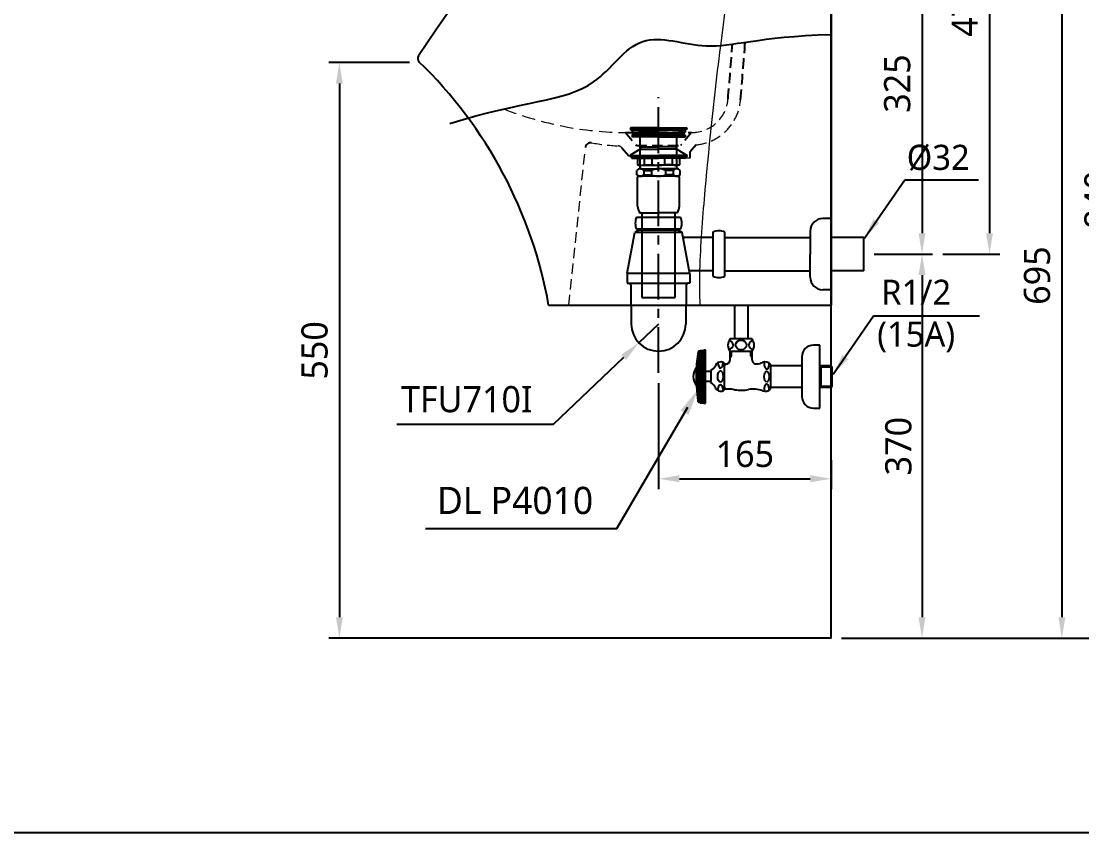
# Model space of a CAD drawing. Extents: x 3469 to 6569, y 70 to 2170.
# Drawn here: x 5035 to 6049, y 70 to 845 of the extents above; entities that cross this region are included whole.
import ezdxf

# ---------------------------------------------------------------- set-up
doc = ezdxf.new("R2010")
doc.units = 0
doc.header["$LTSCALE"] = 500
doc.header["$MEASUREMENT"] = 0
doc.linetypes.add('CENTER', pattern=[2, 1.25, -0.25, 0.25, -0.25])
doc.linetypes.add('HIDDEN', pattern=[0.375, 0.25, -0.125])
doc.layers.get('0').update_dxf_attribs({"linetype": 'CONTINUOUS'})
doc.layers.get('DEFPOINTS').update_dxf_attribs({"linetype": 'CONTINUOUS'})
for name, color, linetype in [('1', 1, 'CONTINUOUS'), ('3', 3, 'CONTINUOUS'), ('4', 4, 'CONTINUOUS'), ('5', 5, 'CONTINUOUS'), ('6', 6, 'CONTINUOUS'), ('CENTER', 2, 'CENTER')]:
    doc.layers.add(name, color=color, linetype=linetype)
doc.styles.get("Standard").update_dxf_attribs({"font": 'NanumGothic.ttf'})
doc.dimstyles.get("Standard").update_dxf_attribs({"dimtxt": 2.5, "dimasz": 2, "dimexe": 2, "dimexo": 1, "dimgap": 2, "dimtad": 1, "dimdec": 0, "dimlfac": 10, "dimrnd": 1, "dimzin": 0, "dimdsep": 46, "dimtxsty": 'Standard', "dimcen": 0, "dimclrt": 2, "dimadec": 0, "dimazin": 0, "dimtfac": 1, "dimtdec": 0, "dimtofl": 0, "dimtmove": 0, "dimatfit": 3, "dimfxl": 1, "dimtolj": 1, "dimtzin": 0, "dimarcsym": 0})

# ---------------------------------------------------------------- blocks, each defined once
blk = doc.blocks.new('*D14')
at = {"layer": '1', "color": 3, "lineweight": -2, "transparency": 16777216}
for p, q in [((5850.4, 622.8), (5906.1, 622.8)), ((5896.1, 602.8), (5896.1, 275.8)), ((5819.3, 255.8), (5906.1, 255.8))]:
    blk.add_line(p, q, dxfattribs=at)
at = {"layer": '1', "color": 3, "transparency": 16777216}
for points in [[(5892.8, 602.8), (5899.4, 602.8), (5896.1, 622.8)], [(5892.8, 275.8), (5899.4, 275.8), (5896.1, 255.8)]]:
    blk.add_solid(points, dxfattribs=at)
at = {"layer": 'DEFPOINTS', "color": 0, "transparency": 16777216}
for p in [(5840.4, 622.8), (5809.3, 255.8), (5896.1, 255.8)]:
    blk.add_point(p, dxfattribs=at)
at = {"layer": '1', "color": 2, "transparency": 16777216, "insert": (5873.6, 439.3), "char_height": 25, "attachment_point": 5, "rotation": 90}
blk.add_mtext('\\A1;370', dxfattribs=at)
blk = doc.blocks.new('*D15')
at = {"layer": '1', "color": 3, "lineweight": -2, "transparency": 16777216}
for p, q in [((5644.3, 499.4), (5644.3, 398.1)), ((5809.3, 426), (5809.3, 398.1)), ((5664.3, 408.1), (5789.3, 408.1))]:
    blk.add_line(p, q, dxfattribs=at)
at = {"layer": '1', "color": 3, "transparency": 16777216}
for points in [[(5664.3, 411.5), (5664.3, 404.8), (5644.3, 408.1)], [(5789.3, 411.5), (5789.3, 404.8), (5809.3, 408.1)]]:
    blk.add_solid(points, dxfattribs=at)
at = {"layer": 'DEFPOINTS', "color": 0, "transparency": 16777216}
for p in [(5644.3, 509.4), (5809.3, 436), (5809.3, 408.1)]:
    blk.add_point(p, dxfattribs=at)
at = {"layer": '1', "color": 2, "transparency": 16777216, "insert": (5726.8, 431.7), "char_height": 25, "attachment_point": 5}
blk.add_mtext('\\A1;165', dxfattribs=at)
blk = doc.blocks.new('*D16')
at = {"layer": '1', "color": 3, "lineweight": -2, "transparency": 16777216}
for p, q in [((5862.6, 948.8), (6039.7, 948.8)), ((6029.7, 928.8), (6029.7, 275.8)), ((5819.3, 255.8), (6039.7, 255.8))]:
    blk.add_line(p, q, dxfattribs=at)
at = {"layer": '1', "color": 3, "transparency": 16777216}
for points in [[(6026.4, 928.8), (6033.1, 928.8), (6029.7, 948.8)], [(6026.4, 275.8), (6033.1, 275.8), (6029.7, 255.8)]]:
    blk.add_solid(points, dxfattribs=at)
at = {"layer": 'DEFPOINTS', "color": 0, "transparency": 16777216}
for p in [(5852.6, 948.8), (5809.3, 255.8), (6029.7, 255.8)]:
    blk.add_point(p, dxfattribs=at)
at = {"layer": '1', "color": 2, "transparency": 16777216, "insert": (6006.1, 602.3), "char_height": 25, "attachment_point": 5, "rotation": 90}
blk.add_mtext('\\A1;695', dxfattribs=at)
blk = doc.blocks.new('*D17')
at = {"layer": '1', "color": 3, "lineweight": -2, "transparency": 16777216}
for p, q in [((5406.3, 805.8), (5329.3, 805.8)), ((5339.3, 785.8), (5339.3, 275.8)), ((5482.9, 255.8), (5329.3, 255.8))]:
    blk.add_line(p, q, dxfattribs=at)
at = {"layer": '1', "color": 3, "transparency": 16777216}
for points in [[(5336, 785.8), (5342.6, 785.8), (5339.3, 805.8)], [(5336, 275.8), (5342.6, 275.8), (5339.3, 255.8)]]:
    blk.add_solid(points, dxfattribs=at)
at = {"layer": 'DEFPOINTS', "color": 0, "transparency": 16777216}
for p in [(5416.3, 805.8), (5339.3, 255.8), (5492.9, 255.8)]:
    blk.add_point(p, dxfattribs=at)
at = {"layer": '1', "color": 2, "transparency": 16777216, "insert": (5315.7, 530.8), "char_height": 25, "attachment_point": 5, "rotation": 90}
blk.add_mtext('\\A1;550', dxfattribs=at)
blk = doc.blocks.new('*D18')
at = {"layer": '1', "color": 3, "lineweight": -2, "transparency": 16777216}
for p, q in [((5862.6, 1094), (6097.5, 1094)), ((6087.5, 1074), (6087.5, 275.8)), ((5819.3, 255.8), (6097.5, 255.8))]:
    blk.add_line(p, q, dxfattribs=at)
at = {"layer": '1', "color": 3, "transparency": 16777216}
for points in [[(6084.2, 1074), (6090.9, 1074), (6087.5, 1094)], [(6084.2, 275.8), (6090.9, 275.8), (6087.5, 255.8)]]:
    blk.add_solid(points, dxfattribs=at)
at = {"layer": 'DEFPOINTS', "color": 0, "transparency": 16777216}
for p in [(5852.6, 1094), (5809.3, 255.8), (6087.5, 255.8)]:
    blk.add_point(p, dxfattribs=at)
at = {"layer": '1', "color": 2, "transparency": 16777216, "insert": (6063.9, 674.9), "char_height": 25, "attachment_point": 5, "rotation": 90}
blk.add_mtext('\\A1;840', dxfattribs=at)
blk = doc.blocks.new('*D19')
at = {"layer": '1', "color": 3, "lineweight": -2, "transparency": 16777216}
for p, q in [((5644.3, 556), (5625.5, 538.1)), ((5544, 460.3), (5611, 524.3)), ((5394.2, 460.3), (5544, 460.3))]:
    blk.add_line(p, q, dxfattribs=at)
at = {"layer": '1', "color": 3, "transparency": 16777216}
blk.add_solid([(5608.7, 526.7), (5613.3, 521.8), (5625.5, 538.1)], dxfattribs=at)
at = {"layer": 'DEFPOINTS', "color": 0, "transparency": 16777216}
for p in [(5644.3, 556), (5625.5, 538.1)]:
    blk.add_point(p, dxfattribs=at)
at = {"layer": '1', "color": 2, "transparency": 16777216, "insert": (5461, 484), "char_height": 25, "attachment_point": 5}
blk.add_mtext('\\A1;TFU710I', dxfattribs=at)
blk = doc.blocks.new('*D20')
at = {"layer": '1', "color": 3, "lineweight": -2, "transparency": 16777216}
for p, q in [((5862.6, 948.8), (5906.1, 948.8)), ((5896.1, 928.8), (5896.1, 642.8)), ((5850.4, 622.8), (5906.1, 622.8))]:
    blk.add_line(p, q, dxfattribs=at)
at = {"layer": '1', "color": 3, "transparency": 16777216}
for points in [[(5892.8, 928.8), (5899.4, 928.8), (5896.1, 948.8)], [(5892.8, 642.8), (5899.4, 642.8), (5896.1, 622.8)]]:
    blk.add_solid(points, dxfattribs=at)
at = {"layer": 'DEFPOINTS', "color": 0, "transparency": 16777216}
for p in [(5852.6, 948.8), (5840.4, 622.8), (5896.1, 622.8)]:
    blk.add_point(p, dxfattribs=at)
at = {"layer": '1', "color": 2, "transparency": 16777216, "insert": (5872.5, 785.8), "char_height": 25, "attachment_point": 5, "rotation": 90}
blk.add_mtext('\\A1;325', dxfattribs=at)
blk = doc.blocks.new('*D21')
at = {"layer": '1', "color": 3, "lineweight": -2, "transparency": 16777216}
for p, q in [((5862.6, 1094), (5970.6, 1094)), ((5960.6, 1074), (5960.6, 642.8)), ((5916.1, 622.8), (5970.6, 622.8))]:
    blk.add_line(p, q, dxfattribs=at)
at = {"layer": '1', "color": 3, "transparency": 16777216}
for points in [[(5957.3, 1074), (5963.9, 1074), (5960.6, 1094)], [(5957.3, 642.8), (5963.9, 642.8), (5960.6, 622.8)]]:
    blk.add_solid(points, dxfattribs=at)
at = {"layer": 'DEFPOINTS', "color": 0, "transparency": 16777216}
for p in [(5852.6, 1094), (5906.1, 622.8), (5960.6, 622.8)]:
    blk.add_point(p, dxfattribs=at)
at = {"layer": '1', "color": 2, "transparency": 16777216, "insert": (5937.1, 858.4), "char_height": 25, "attachment_point": 5, "rotation": 90}
blk.add_mtext('\\A1;470', dxfattribs=at)

msp = doc.modelspace()

# ---------------------------------------------------------------- linework, layer by layer
at = {"linetype": 'Continuous', "lineweight": 0}
msp.add_line((5732.96487, 1055.01507), (5703.68803, 824.08179), dxfattribs=at)
at = {"linetype": 'HIDDEN', "lineweight": 0, "ltscale": 0.08}
msp.add_line((5558.60668, 574.04083), (5574.25946, 723.23243), dxfattribs=at)
at = {"color": 0, "linetype": 'HIDDEN', "ltscale": 0.08}
msp.add_line((5623.25392, 726.69753), (5665.35952, 726.69753), dxfattribs=at)
at = {"color": 0, "linetype": 'HIDDEN', "lineweight": 0, "ltscale": 0.08}
msp.add_line((5674.13152, 714.3691), (5618.01621, 714.3691), dxfattribs=at)
at = {"color": 4}
for p, q in [((5623.30672, 658.00534), (5644.30672, 658.00534)), ((5644.30672, 658.00534), (5665.30672, 658.00534)), ((5809.31058, 656.75643), (5801.31058, 656.75643)), ((5809.31058, 588.75643), (5809.31058, 656.75643)), ((5614.40166, 604.60226), (5621.80672, 643.60226)), ((5625.20672, 645.60226), (5621.80672, 643.60226)), ((5666.80672, 643.60226), (5621.80672, 643.60226)), ((5665.30672, 646.50534), (5623.30672, 646.50534)), ((5625.20672, 645.60226), (5625.20672, 646.50534)), ((5663.40672, 645.60226), (5625.20672, 645.60226)), ((5663.40672, 645.60226), (5663.40672, 646.50534)), ((5663.40672, 645.60226), (5666.80672, 643.60226)), ((5674.30672, 604.10226), (5666.80672, 643.60226)), ((5696.25224, 643.75643), (5696.25224, 601.75643)), ((5707.75224, 622.75643), (5707.75224, 643.75643)), ((5789.31058, 644.75643), (5789.31058, 622.75643)), ((5707.75224, 601.75643), (5707.75224, 622.75643)), ((5789.31058, 600.75643), (5789.31058, 622.75643)), ((5614.30672, 604.60226), (5614.30672, 595.10226)), ((5614.30672, 604.60226), (5674.21178, 604.60226)), ((5674.30672, 604.10226), (5674.30672, 595.10226)), ((5707.75224, 606.75643), (5789.31058, 606.75643)), ((5614.30672, 595.10226), (5616.6785, 595.10226)), ((5616.6785, 595.10226), (5672.30672, 595.10226)), ((5617.80672, 593.30226), (5618.30672, 556.00534)), ((5670.80672, 593.16577), (5670.30672, 556.00534)), ((5674.30672, 595.10226), (5672.30672, 595.10226)), ((5809.31058, 588.75643), (5801.31058, 588.75643))]:
    msp.add_line(p, q, dxfattribs=at)
at = {"color": 7}
for centre, radius, start, end in [((6326.3015, 223.15776), 1085.12259, 121.05350411, 147.12722323), ((5419.31087, 809.72374), 5, 151.15868495, 217.65717858), ((5117.44719, 498.60749), 428.54345, 10.12968561, 45.96021586)]:
    msp.add_arc(centre, radius, start, end, dxfattribs=at)
at = {"linetype": 'Continuous', "lineweight": 0}
for centre, radius, start, end in [((9330.65753, 364.26852), 3656, 172.7748048, 174.9766175), ((6949.10212, 560.53889), 1266.47305, 174.38767045, 177.66453498), ((5933.47339, 601.96044), 250, 177.66453498, 179.20418472), ((6402.00289, 595.45233), 718.5747, 179.19999295, 181.71249103)]:
    msp.add_arc(centre, radius, start, end, dxfattribs=at)
at = {"linetype": 'HIDDEN', "ltscale": 0.08}
for radius, end in [(11641.75325, 355.481512261), (11653.75325, 355.495856193)]:
    msp.add_arc((-5890.57252, 1740.75947), radius, 355.222028888, end, dxfattribs=at)
at = {"linetype": 'HIDDEN', "lineweight": 0, "ltscale": 0.08}
for radius, start in [(35, 270), (47, 275.33460418)]:
    msp.add_arc((5675.84677, 773.97833), radius, start, 355.22202889, dxfattribs=at)
at = {"color": 7, "linetype": 'HIDDEN', "lineweight": 0, "ltscale": 0.1}
msp.add_arc((5615.78201, 1065.71299), 326.74893, 248.58108491, 269.46438441, dxfattribs=at)
at = {"color": 0}
msp.add_arc((5579.39751, 724.2867), 5, 79.44543621, 174.01059687, dxfattribs=at)
at = {"color": 0, "linetype": 'HIDDEN', "lineweight": 0, "ltscale": 0.08}
for centre, radius, start, end in [((5615.43742, 917.71247), 191.75468, 259.44543621, 267.12571319), ((5605.57121, 721.20532), 5, 40.60129465, 87.12571319)]:
    msp.add_arc(centre, radius, start, end, dxfattribs=at)
at = {"color": 4}
for centre, radius, start, end in [((5635.90672, 652.25534), 13.85, 155.47045254, 204.52954746), ((5652.70672, 652.25534), 13.85, 335.47045254, 24.52954746), ((5801.31058, 644.75643), 12, 90, 180), ((5702.00224, 631.15643), 13.85, 65.47045254, 114.52954746), ((5702.00224, 614.35643), 13.85, 245.47045254, 294.52954746), ((5801.31058, 600.75643), 12, 180, 270), ((5615.80672, 593.30226), 2, 0, 64.15806724), ((5672.80672, 593.16577), 2, 104.47751219, 180), ((5644.30672, 556.00534), 26, 180, 0)]:
    msp.add_arc(centre, radius, start, end, dxfattribs=at)
at = {"layer": '1', "color": 1}
msp.add_line((5809.31058, 255.75643), (5809.31058, 1317.0754), dxfattribs=at)
at = {"layer": '1', "color": 7}
msp.add_line((5809.31058, 1103.91216), (5809.31058, 573.97833), dxfattribs=at)
at = {"layer": '1', "color": 4}
msp.add_line((5707.75224, 638.63143), (5789.31058, 638.63143), dxfattribs=at)
at = {"layer": '1', "color": 0}
msp.add_line((5539.31058, 573.97833), (5809.31058, 573.97833), dxfattribs=at)
at = {"layer": '1', "color": 3}
for p, q in [((5604.33701, 360.63029), (5672.16604, 476.48193)), ((5421.54384, 360.63029), (5604.33701, 360.63029))]:
    msp.add_line(p, q, dxfattribs=at)
at = {"layer": '1'}
msp.add_line((5809.31058, 255.75643), (5364.70162, 255.75643), dxfattribs=at)
at = {"layer": '1', "color": 3}
msp.add_solid([(5665.39498, 473.49353), (5672.87406, 469.11467), (5682.27112, 493.74134)], dxfattribs=at)
at = {"layer": '3', "color": 4}
for p, q in [((5617.30672, 742.93189), (5617.30672, 742.33189)), ((5617.30672, 742.33189), (5619.44894, 740.83189)), ((5617.30672, 742.33189), (5644.30672, 742.33189)), ((5627.00672, 743.33189), (5617.70672, 743.33189)), ((5619.00489, 740.63189), (5619.00489, 739.33189)), ((5625.30672, 740.83189), (5619.20489, 740.83189)), ((5625.30672, 740.83189), (5644.30672, 740.83189)), ((5644.30672, 743.33189), (5627.00672, 743.33189)), ((5644.30672, 743.33189), (5661.60672, 743.33189)), ((5671.30672, 742.33189), (5644.30672, 742.33189)), ((5663.30672, 740.83189), (5644.30672, 740.83189)), ((5661.60672, 743.33189), (5670.90672, 743.33189)), ((5663.30672, 740.83189), (5669.40855, 740.83189)), ((5671.30672, 742.33189), (5669.1645, 740.83189)), ((5669.60855, 740.63189), (5669.60855, 739.33189)), ((5671.30672, 742.93189), (5671.30672, 742.33189)), ((5619.00489, 736.33189), (5619.00489, 735.03189)), ((5644.30672, 734.83189), (5619.20489, 734.83189)), ((5644.30672, 738.83189), (5619.50489, 738.83189)), ((5644.30672, 736.83189), (5619.50489, 736.83189)), ((5626.80672, 704.23748), (5626.80672, 734.83189)), ((5644.30672, 738.83189), (5669.10855, 738.83189)), ((5644.30672, 736.83189), (5669.10855, 736.83189)), ((5644.30672, 734.83189), (5669.40855, 734.83189)), ((5661.80672, 704.23748), (5661.80672, 734.83189)), ((5669.60855, 736.33189), (5669.60855, 735.03189)), ((5626.80672, 723.16523), (5616.80672, 717.16523)), ((5627.50672, 725.25964), (5626.80672, 726.47208)), ((5626.80672, 725.25964), (5644.30672, 725.25964)), ((5626.80672, 723.16523), (5644.30672, 723.16523)), ((5627.50672, 723.16523), (5627.50672, 725.25964)), ((5661.80672, 725.25964), (5644.30672, 725.25964)), ((5661.80672, 723.16523), (5644.30672, 723.16523)), ((5661.10672, 725.25964), (5661.80672, 726.47208)), ((5661.10672, 723.16523), (5661.10672, 725.25964)), ((5661.80672, 723.16523), (5671.80672, 717.16523)), ((5616.80672, 716.16523), (5616.80672, 717.16523)), ((5616.80672, 717.16523), (5644.30672, 717.16523)), ((5626.80672, 716.16523), (5616.80672, 716.16523)), ((5618.61459, 716.16523), (5618.61459, 714.86523)), ((5619.11459, 714.36523), (5624.11459, 714.36523)), ((5624.11459, 714.36523), (5624.11459, 708.24258)), ((5624.11459, 714.36523), (5644.30672, 714.36523)), ((5661.80672, 716.16523), (5626.80672, 716.16523)), ((5630.88937, 708.24258), (5630.88937, 714.36523)), ((5638.29004, 708.24258), (5638.29004, 714.36523)), ((5671.80672, 717.16523), (5644.30672, 717.16523)), ((5664.49885, 714.36523), (5644.30672, 714.36523)), ((5650.3234, 708.24258), (5650.3234, 714.36523)), ((5657.72407, 708.24258), (5657.72407, 714.36523)), ((5661.80672, 716.16523), (5671.80672, 716.16523)), ((5669.49885, 714.36523), (5664.49885, 714.36523)), ((5664.49885, 714.36523), (5664.49885, 708.24258)), ((5669.99885, 716.16523), (5669.99885, 714.86523)), ((5671.80672, 716.16523), (5671.80672, 717.16523)), ((5623.56302, 698.70302), (5623.56302, 702.81627)), ((5625.11459, 707.66523), (5624.11459, 708.24258)), ((5625.11459, 707.66523), (5626.51459, 707.66523)), ((5626.51459, 707.66523), (5644.30672, 707.66523)), ((5626.80672, 704.25399), (5626.80672, 707.66523)), ((5626.95042, 704.25964), (5644.06302, 704.25964)), ((5630.33781, 702.81627), (5630.33781, 698.70302)), ((5630.33781, 702.81627), (5637.73847, 702.81627)), ((5630.88937, 708.24258), (5638.29004, 708.24258)), ((5637.73847, 702.81627), (5637.73847, 698.70302)), ((5662.09885, 707.66523), (5644.30672, 707.66523)), ((5661.66302, 704.25964), (5644.55042, 704.25964)), ((5657.72407, 708.24258), (5650.3234, 708.24258)), ((5658.27563, 702.81627), (5650.87497, 702.81627)), ((5650.87497, 702.81627), (5650.87497, 698.70302)), ((5658.27563, 702.81627), (5658.27563, 698.70302)), ((5661.80672, 704.25399), (5661.80672, 707.66523)), ((5663.49885, 707.66523), (5662.09885, 707.66523)), ((5663.49885, 707.66523), (5664.49885, 708.24258)), ((5665.05042, 698.70302), (5665.05042, 702.81627)), ((5624.30672, 668.60226), (5624.30672, 696.25964)), ((5644.30672, 697.25964), (5625.30672, 697.25964)), ((5630.33781, 698.70302), (5637.73847, 698.70302)), ((5661.66302, 697.25964), (5644.30672, 697.25964)), ((5658.27563, 698.70302), (5650.87497, 698.70302)), ((5663.30672, 697.25964), (5661.80672, 697.25964)), ((5664.30672, 668.60226), (5664.30672, 696.25964)), ((5626.30672, 662.25964), (5644.30672, 662.25964)), ((5628.43172, 662.25964), (5628.43172, 581.25964)), ((5662.30672, 662.25964), (5644.30672, 662.25964)), ((5660.18172, 581.25964), (5660.18172, 662.25964)), ((5628.43172, 581.25964), (5660.18172, 581.25964))]:
    msp.add_line(p, q, dxfattribs=at)
at = {"layer": '3', "color": 0, "linetype": 'HIDDEN', "ltscale": 0.08}
for p, q in [((5612.72752, 738.97833), (5623.25392, 726.69753)), ((5612.72752, 738.97833), (5675.88592, 738.97833)), ((5675.88594, 738.97835), (5665.35952, 726.69753)), ((5609.3675, 724.45927), (5618.01621, 714.3691)), ((5680.21645, 727.1819), (5674.13152, 720.08282)), ((5674.13152, 720.08282), (5674.13152, 714.3691))]:
    msp.add_line(p, q, dxfattribs=at)
at = {"layer": '3', "color": 2, "linetype": 'HIDDEN', "ltscale": 0.08}
msp.add_line((5612.72752, 738.97833), (5675.88592, 738.97833), dxfattribs=at)
at = {"layer": '3', "color": 4}
for centre, radius, start, end in [((5617.70672, 742.93189), 0.4, 90, 180), ((5619.20489, 740.63189), 0.2, 90, 180), ((5669.40855, 740.63189), 0.2, 0, 90), ((5670.90672, 742.93189), 0.4, 0, 90), ((5619.50489, 739.33189), 0.5, 180, 270), ((5619.50489, 736.33189), 0.5, 90, 180), ((5619.20489, 735.03189), 0.2, 180, 270), ((5622.80672, 737.83189), 1, 270, 90), ((5665.80672, 737.83189), 1, 90, 270), ((5669.10855, 739.33189), 0.5, 270, 0), ((5669.10855, 736.33189), 0.5, 0, 90), ((5669.40855, 735.03189), 0.2, 270, 0), ((5619.11459, 714.86523), 0.5, 180, 270), ((5669.49885, 714.86523), 0.5, 270, 0), ((5626.95042, 699.55184), 4.70435, 43.94093732, 136.05906268), ((5627.50198, 717.84444), 10.18185, 250.56792502, 289.43207498), ((5643.84083, 690.65516), 13.60629, 89.06429532, 116.64718661), ((5644.11458, 737.11757), 29.45658, 258.59556617, 270.3737354), ((5644.49886, 737.11757), 29.45658, 269.6262646, 281.40443383), ((5644.77261, 690.65516), 13.60629, 63.35281339, 90.93570468), ((5661.11146, 717.84444), 10.18185, 250.56792502, 289.43207498), ((5661.66302, 699.55184), 4.70435, 43.94093732, 136.05906268), ((5626.95042, 701.96744), 4.70435, 223.94093732, 316.05906268), ((5625.30672, 696.25964), 1, 90, 180), ((5643.84083, 710.86412), 13.60629, 243.35281339, 270.93570468), ((5644.77261, 710.86412), 13.60629, 269.06429532, 296.64718661), ((5661.66302, 701.96744), 4.70435, 223.94093732, 316.05906268), ((5663.30672, 696.25964), 1, 0, 90), ((5637.29513, 669.20622), 13, 182.42004342, 212.30000816), ((5651.31831, 669.20622), 13, 327.69999184, 357.57995658)]:
    msp.add_arc(centre, radius, start, end, dxfattribs=at)
at = {"layer": '3', "color": 0}
msp.add_open_spline([(5444.83813, 747.47514), (5514.35029, 769.97529), (5579.4568, 766.40467), (5624.30124, 840.76694), (5695.09967, 812.22852), (5738.5754, 830.69598), (5809.31058, 832.69215)], degree=3, knots=[61.2474397871, 61.2474397871, 61.2474397871, 61.2474397871, 159.2675117639, 219.9482673147, 280.7234443482, 353.0728823828, 353.0728823828, 353.0728823828, 353.0728823828], dxfattribs=at)
at = {"layer": '4', "color": 4}
for p, q in [((5696.25224, 638.63143), (5667.75055, 638.63143)), ((5840.40253, 638.63143), (5809.31058, 638.63143)), ((5840.40253, 606.88143), (5840.40253, 638.63143)), ((5696.25224, 606.88143), (5673.77903, 606.88143)), ((5840.40253, 606.88143), (5809.31058, 606.88143))]:
    msp.add_line(p, q, dxfattribs=at)
at = {"layer": '5'}
msp.add_lwpolyline([(3469.13783, 2169.79582), (6569.13783, 2169.79582), (6569.13783, 69.79582), (3469.13783, 69.79582)], close=True, dxfattribs=at)
at = {"layer": '6'}
for p, q in [((5716.8363, 573.97833), (5716.8363, 541.74134)), ((5729.5363, 573.97833), (5729.5363, 541.74134)), ((5729.5363, 541.74134), (5712.6863, 541.74134)), ((5733.6863, 541.74134), (5729.5363, 541.74134)), ((5682.27112, 529.74134), (5682.27112, 505.74134)), ((5682.86255, 530.24134), (5683.6863, 530.24134)), ((5683.6863, 530.24134), (5684.1863, 530.74134)), ((5683.6863, 530.24134), (5683.6863, 505.74134)), ((5684.1863, 530.74134), (5684.1863, 505.74134)), ((5684.1863, 530.74134), (5687.3863, 530.74134)), ((5684.1863, 530.32986), (5687.6863, 530.32986)), ((5684.1863, 529.32986), (5687.6863, 529.32986)), ((5684.1863, 528.32986), (5687.6863, 528.32986)), ((5684.1863, 527.32986), (5687.6863, 527.32986)), ((5687.6863, 531.04134), (5687.6863, 531.24134)), ((5687.6863, 531.24134), (5689.1863, 531.24134)), ((5687.6863, 531.04134), (5687.6863, 505.74134)), ((5689.1863, 530.24134), (5689.1863, 531.24134)), ((5689.1863, 505.74134), (5689.1863, 530.24134)), ((5733.6863, 529.74134), (5712.6863, 529.74134)), ((5712.6863, 522.24134), (5712.6863, 529.74134)), ((5713.9363, 525.74134), (5713.9363, 529.74134)), ((5732.4363, 525.74134), (5732.4363, 529.74134)), ((5733.6863, 521.82971), (5733.6863, 529.74134)), ((5798.31058, 535.74134), (5792.31058, 535.74134)), ((5798.31058, 475.74134), (5798.31058, 535.74134)), ((5684.1863, 526.32986), (5687.6863, 526.32986)), ((5684.1863, 525.32986), (5687.6863, 525.32986)), ((5684.1863, 524.32986), (5687.6863, 524.32986)), ((5684.1863, 523.32986), (5687.6863, 523.32986)), ((5684.1863, 522.32986), (5687.6863, 522.32986)), ((5684.1863, 521.32986), (5687.6863, 521.32986)), ((5684.1863, 520.32986), (5687.6863, 520.32986)), ((5684.1863, 519.32986), (5687.6863, 519.32986)), ((5684.1863, 518.32986), (5687.6863, 518.32986)), ((5684.1863, 517.32986), (5687.6863, 517.32986)), ((5699.15949, 517.06286), (5698.60713, 516.10613)), ((5707.2729, 517.74134), (5707.2729, 518.46206)), ((5707.2729, 493.74134), (5707.2729, 517.74134)), ((5708.1863, 517.74134), (5707.2729, 517.74134)), ((5708.1863, 516.99134), (5707.2729, 516.99134)), ((5708.1863, 516.99134), (5709.48534, 517.93292)), ((5708.1863, 516.99134), (5708.1863, 517.74134)), ((5713.9363, 525.74134), (5712.6863, 523.57628)), ((5713.9363, 525.74134), (5712.6863, 525.74134)), ((5732.4363, 525.74134), (5733.6863, 523.57628)), ((5733.6863, 525.74134), (5732.4363, 525.74134)), ((5751.18743, 514.99247), (5751.18743, 517.74023)), ((5781.31058, 524.74134), (5781.31058, 486.74134)), ((5684.1863, 516.32986), (5687.6863, 516.32986)), ((5684.1863, 515.32986), (5687.6863, 515.32986)), ((5684.1863, 514.32986), (5687.6863, 514.32986)), ((5684.1863, 513.32986), (5687.6863, 513.32986)), ((5684.1863, 512.32986), (5687.6863, 512.32986)), ((5684.1863, 511.32986), (5687.6863, 511.32986)), ((5684.1863, 510.32986), (5687.6863, 510.32986)), ((5684.1863, 509.32986), (5687.6863, 509.32986)), ((5684.1863, 508.32986), (5687.6863, 508.32986)), ((5684.1863, 507.32986), (5687.6863, 507.32986)), ((5694.2729, 510.49134), (5689.1863, 510.49134)), ((5694.2729, 511.47368), (5694.2729, 510.49134)), ((5694.2729, 510.49134), (5694.2729, 500.99134)), ((5781.31058, 515.99134), (5751.1863, 515.99134)), ((5751.1863, 514.99134), (5751.1863, 496.49134)), ((5809.31058, 515.99134), (5798.31058, 515.99134)), ((5798.31058, 515.37438), (5798.31058, 496.10895)), ((5799.81058, 514.99134), (5798.81058, 515.99134)), ((5799.81058, 495.49134), (5799.81058, 515.99134)), ((5799.81058, 514.99134), (5810.31058, 514.99134)), ((5810.31058, 514.99134), (5809.31058, 515.99134)), ((5810.1863, 496.49134), (5810.1863, 514.99134)), ((5682.27112, 481.74134), (5682.27112, 505.74134)), ((5683.6863, 481.24134), (5683.6863, 505.74134)), ((5684.1863, 506.32986), (5687.6863, 506.32986)), ((5684.1863, 480.74134), (5684.1863, 505.74134)), ((5684.1863, 505.15282), (5687.6863, 505.15282)), ((5684.1863, 504.15282), (5687.6863, 504.15282)), ((5684.1863, 503.15282), (5687.6863, 503.15282)), ((5684.1863, 502.15282), (5687.6863, 502.15282)), ((5684.1863, 501.15282), (5687.6863, 501.15282)), ((5684.1863, 500.15282), (5687.6863, 500.15282)), ((5684.1863, 499.15282), (5687.6863, 499.15282)), ((5684.1863, 498.15282), (5687.6863, 498.15282)), ((5684.1863, 497.15282), (5687.6863, 497.15282)), ((5687.6863, 480.44134), (5687.6863, 505.74134)), ((5689.1863, 480.24134), (5689.1863, 505.74134)), ((5694.2729, 500.99134), (5689.1863, 500.99134)), ((5694.2729, 500.009), (5694.2729, 500.99134)), ((5684.1863, 496.15282), (5687.6863, 496.15282)), ((5684.1863, 495.15282), (5687.6863, 495.15282)), ((5684.1863, 494.15282), (5687.6863, 494.15282)), ((5684.1863, 493.15282), (5687.6863, 493.15282)), ((5684.1863, 492.15282), (5687.6863, 492.15282)), ((5684.1863, 491.15282), (5687.6863, 491.15282)), ((5684.1863, 490.15282), (5687.6863, 490.15282)), ((5684.1863, 489.15282), (5687.6863, 489.15282)), ((5684.1863, 488.15282), (5687.6863, 488.15282)), ((5684.1863, 487.15282), (5687.6863, 487.15282)), ((5699.15949, 494.41983), (5698.60713, 495.37655)), ((5708.1863, 494.49134), (5707.2729, 494.49134)), ((5710.89809, 493.74134), (5707.2729, 493.74134)), ((5707.2729, 493.02063), (5707.2729, 493.74134)), ((5708.1863, 494.49134), (5709.48534, 493.74134)), ((5708.1863, 493.74134), (5708.1863, 494.49134)), ((5751.1863, 493.74134), (5751.1863, 496.49134)), ((5781.31058, 495.49134), (5751.1863, 495.49134)), ((5751.1863, 495.49134), (5751.1863, 495.3096)), ((5751.1863, 493.74134), (5751.1863, 495.3096)), ((5809.31058, 495.49134), (5798.31058, 495.49134)), ((5798.81058, 495.49134), (5799.81058, 496.49134)), ((5799.81058, 496.49134), (5810.31058, 496.49134)), ((5809.31058, 495.49134), (5810.31058, 496.49134)), ((5682.86255, 481.24134), (5683.6863, 481.24134)), ((5683.6863, 481.24134), (5684.1863, 480.74134)), ((5684.1863, 486.15282), (5687.6863, 486.15282)), ((5684.1863, 485.15282), (5687.6863, 485.15282)), ((5684.1863, 484.15282), (5687.6863, 484.15282)), ((5684.1863, 483.15282), (5687.6863, 483.15282)), ((5684.1863, 482.15282), (5687.6863, 482.15282)), ((5684.1863, 481.15282), (5687.6863, 481.15282)), ((5684.1863, 480.74134), (5687.3863, 480.74134)), ((5687.6863, 480.24134), (5687.6863, 480.44134)), ((5687.6863, 480.24134), (5689.1863, 480.24134)), ((5792.31058, 475.74134), (5798.31058, 475.74134))]:
    msp.add_line(p, q, dxfattribs=at)
for centre, radius, start, end in [((5720.6863, 535.74134), 10, 143.13010235, 216.86989765), ((5725.6863, 535.74134), 10, 323.13010235, 36.86989765), ((5825.1863, 505.74134), 145, 170.50659, 178.05685792), ((5682.86255, 529.54134), 0.7, 90, 170.50659), ((5687.3863, 531.04134), 0.3, 270, 0), ((5792.31058, 524.74134), 11, 90, 180), ((5703.79877, 514.38437), 5.35697, 49.56943438, 150), ((5708.1863, 522.24134), 4.5, 270, 0), ((5737.6863, 521.82971), 4, 180, 277.71167846), ((5734.89147, 542.46905), 24.82771, 277.71167846, 290.96613747), ((5746.27994, 512.74859), 7, 45.48706364, 110.96613747), ((5691.44053, 505.69601), 14, 141.78592674, 179.75272851), ((5825.1863, 505.74134), 145, 178.05685792, 189.49341), ((5686.48277, 523.10613), 14, 303.80982041, 330), ((5691.44053, 505.81685), 14, 180.24727149, 218.21407326), ((5686.48277, 488.37655), 14, 30, 56.19017959), ((5703.79877, 497.09832), 5.35697, 210, 310.43056562), ((5710.8981, 455.74134), 38, 80.69517649, 90.00000262), ((5723.1863, 530.74134), 38, 260.69517447, 280.73727399), ((5734.89147, 469.01363), 24.82771, 69.03386253, 100.73727502), ((5746.27994, 498.7341), 7, 249.03386253, 314.5), ((5792.31058, 486.74134), 11, 180, 270), ((5682.86255, 481.94134), 0.7, 189.49341, 270), ((5687.3863, 480.44134), 0.3, 0, 90)]:
    msp.add_arc(centre, radius, start, end, dxfattribs=at)
for centre, major_axis, ratio, start_param, end_param in [((5710.41304, 535.96893), (-5.22946, 0), 0.8663914057, 1.8005043538, 4.4430577951), ((5735.86898, 535.96893), (-5.22946, 0), 0.8663914057, -1.3174732033, 1.3573775685), ((5703.50765, 519.33363), (0, 5.39901), 0.4782041641, 1.6491869217, 4.6926581943), ((5747.62524, 518.24624), (0, 5.21778), 0.4600900845, 1.2920182652, 4.7930949808), ((5703.50765, 492.4209), (0, 5.39901), 0.4782041642, 4.681700192, 7.8252127339), ((5747.62524, 493.32706), (0, 5.21778), 0.4600900845, 4.6137785763, 8.1512197192)]:
    msp.add_ellipse(centre, major_axis=major_axis, ratio=ratio, start_param=start_param, end_param=end_param, dxfattribs=at)
for centre, major_axis, ratio in [((5723.1863, 535.96893), (5.22946, 0), 0.8663914057), ((5703.50765, 505.74134), (0, -5.39901), 0.4782041641), ((5747.62524, 505.74134), (0, -5.21778), 0.4600900845)]:
    msp.add_ellipse(centre, major_axis=major_axis, ratio=ratio, dxfattribs=at)
at = {"layer": 'CENTER', "color": 1, "linetype": 'CENTER', "ltscale": 0.07}
msp.add_line((5644.30672, 509.38164), (5644.30672, 772.63118), dxfattribs=at)

# ---------------------------------------------------------------- texts
at = {"layer": '1', "color": 7, "char_height": 24, "attachment_point": 5}
for s, insert in [('%%C32', (5911.60249, 714.76293)), ('R1/2\\P(15A)', (5890.52072, 563.68786))]:
    msp.add_mtext(s, dxfattribs=dict(at, insert=insert))
at = {"layer": '1', "color": 2, "insert": (5507.22175, 387.20987), "char_height": 26, "attachment_point": 5}
msp.add_mtext('DL P4010', dxfattribs=at)

# ---------------------------------------------------------------- dimensions: what is measured, and where the dimension line sits
at = {"layer": '1', "color": 2}
for base, p1, p2, text, override, picture, middle in [((6087.52738, 255.75643), (5852.61082, 1093.97833), (5809.31058, 255.75643), '840', {"dimtxt": 25, "dimasz": 20, "dimexe": 10, "dimexo": 10, "dimgap": 10, "dimdec": 4, "dimlfac": 1, "dimzin": 8, "dimclrd": 3, "dimclre": 3, "dimtdec": 4, "dimtofl": 1, "dimarcsym": 1}, '*D18', (6087.52738, 674.86738)), ((5960.60172, 622.75643), (5852.61082, 1093.97833), (5906.09116, 622.75643), '470', {"dimtxt": 25, "dimasz": 20, "dimexe": 10, "dimexo": 10, "dimgap": 10, "dimtoh": 1, "dimlfac": 1, "dimzin": 8, "dimclrd": 3, "dimclre": 3, "dimtofl": 1, "dimarcsym": 1}, '*D21', (5960.60172, 858.36738)), ((6029.71965, 255.75643), (5852.61082, 948.75643), (5809.31058, 255.75643), '695', {"dimtxt": 25, "dimasz": 20, "dimexe": 10, "dimexo": 10, "dimgap": 10, "dimdec": 4, "dimlfac": 1, "dimzin": 8, "dimclrd": 3, "dimclre": 3, "dimtdec": 4, "dimtofl": 1, "dimarcsym": 1}, '*D16', (6029.71965, 602.25643))]:
    dim = msp.add_linear_dim(base=base, p1=p1, p2=p2, angle=90, text=text, dimstyle='Standard', override=override, dxfattribs=at)
    dim.commit()
    dim.dimension.update_dxf_attribs({"geometry": picture, "text_midpoint": middle, "dimtype": 160})
for base, p1, p2, text, override, picture, middle in [((5896.09116, 622.75643), (5852.61082, 948.75643), (5840.40253, 622.75643), '325', {"dimtxt": 25, "dimasz": 20, "dimexe": 10, "dimexo": 10, "dimgap": 10, "dimtoh": 1, "dimlfac": 1, "dimzin": 8, "dimclrd": 3, "dimclre": 3, "dimtofl": 1, "dimarcsym": 1}, '*D20', (5872.46455, 785.75643)), ((5896.09116, 255.75643), (5840.40253, 622.75643), (5809.31058, 255.75643), '370', {"dimtxt": 25, "dimasz": 20, "dimexe": 10, "dimexo": 10, "dimgap": 10, "dimdec": 4, "dimlfac": 1, "dimzin": 8, "dimclrd": 3, "dimclre": 3, "dimtdec": 4, "dimtofl": 1, "dimarcsym": 1}, '*D14', (5873.59116, 439.25643))]:
    dim = msp.add_linear_dim(base=base, p1=p1, p2=p2, angle=90, text=text, dimstyle='Standard', override=override, dxfattribs=at)
    dim.commit()
    dim.dimension.update_dxf_attribs({"geometry": picture, "text_midpoint": middle})
dim = msp.add_linear_dim(base=(5339.28736, 255.75643), p1=(5416.29333, 805.75643), p2=(5492.93431, 255.75643), angle=90, dimstyle='Standard', override={"dimtxt": 25, "dimasz": 20, "dimexe": 10, "dimexo": 10, "dimgap": 10, "dimdec": 4, "dimlfac": 1, "dimzin": 8, "dimclrd": 3, "dimclre": 3, "dimtdec": 4, "dimtofl": 1, "dimarcsym": 1}, dxfattribs=at)
dim.commit()
dim.dimension.update_dxf_attribs({"geometry": '*D17', "text_midpoint": (5315.71439, 530.75643)})
dim = msp.add_radius_dim(center=(5644.30672, 556.00534), mpoint=(5625.49112, 538.06173), text='TFU710I', dimstyle='Standard', override={"dimtxt": 25, "dimasz": 20, "dimexe": 10, "dimexo": 10, "dimgap": 10, "dimtoh": 1, "dimlfac": 1, "dimzin": 8, "dimclrd": 3, "dimclre": 3, "dimtofl": 1, "dimarcsym": 1}, dxfattribs=at)
dim.commit()
dim.dimension.update_dxf_attribs({"geometry": '*D19', "text_midpoint": (5461.03358, 460.29982), "dimtype": 164})
dim = msp.add_linear_dim(base=(5809.31058, 408.11924), p1=(5644.30672, 509.38164), p2=(5809.31058, 436.0125), dimstyle='Standard', override={"dimtxt": 25, "dimasz": 20, "dimexe": 10, "dimexo": 10, "dimgap": 10, "dimdec": 4, "dimlfac": 1, "dimzin": 8, "dimclrd": 3, "dimclre": 3, "dimtdec": 4, "dimtofl": 1, "dimarcsym": 1}, dxfattribs=at)
dim.commit()
dim.dimension.update_dxf_attribs({"geometry": '*D15', "text_midpoint": (5726.80865, 431.72797)})

# ---------------------------------------------------------------- leaders
at = {"layer": '1', "color": 7}
for points in [[(5841.05558, 637.90795), (5879.60664, 693.81855), (5949.96824, 693.81855)], [(5811.29332, 507.95416), (5849.84439, 563.86476), (5950.88586, 563.86476)]]:
    msp.add_leader(points, dimstyle='Standard', override={"dimtxt": 25, "dimasz": 20, "dimexe": 10, "dimexo": 10, "dimgap": 10, "dimtad": 0, "dimtoh": 1, "dimlfac": 1, "dimzin": 8, "dimclrd": 7, "dimclre": 3, "dimtofl": 1, "dimarcsym": 1}, dxfattribs=at)

doc.saveas('drawing.dxf')
